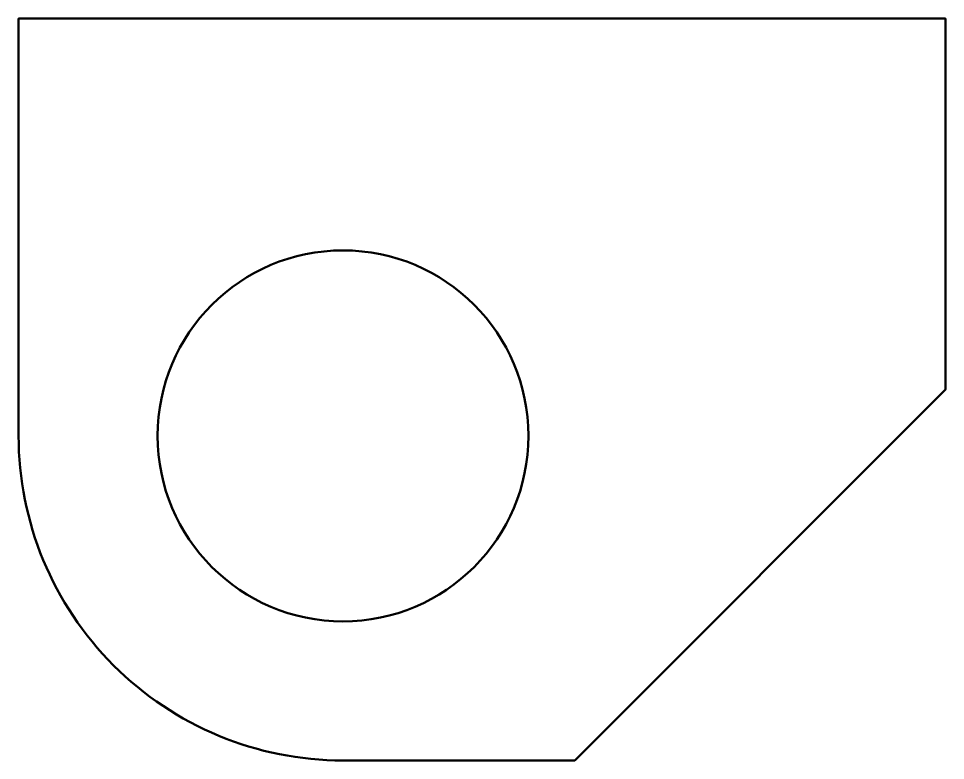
# Model space of a CAD drawing. Header units: millimetres. Extents: x 15 to 115, y 12 to 92.
import ezdxf

# ---------------------------------------------------------------- set-up
doc = ezdxf.new("R2010")
doc.units = ezdxf.units.MM
doc.layers.add('IV_INTERIOR_PROFILES', color=7, linetype='Continuous', lineweight=50)
doc.layers.add('IV_OUTER_PROFILE', color=7, linetype='Continuous', lineweight=50)

msp = doc.modelspace()

# ---------------------------------------------------------------- linework, layer by layer
at = {"layer": 'IV_INTERIOR_PROFILES'}
msp.add_circle((50.34, 46.89), 20, dxfattribs=at)
at = {"layer": 'IV_OUTER_PROFILE', "flags": 128}
msp.add_lwpolyline([(50.34, 11.89, -0.414214), (15.34, 46.89), (15.34, 91.89), (115.34, 91.89), (115.34, 51.89), (75.34, 11.89)], format="xyb", close=True, dxfattribs=at)

doc.saveas('drawing.dxf')
